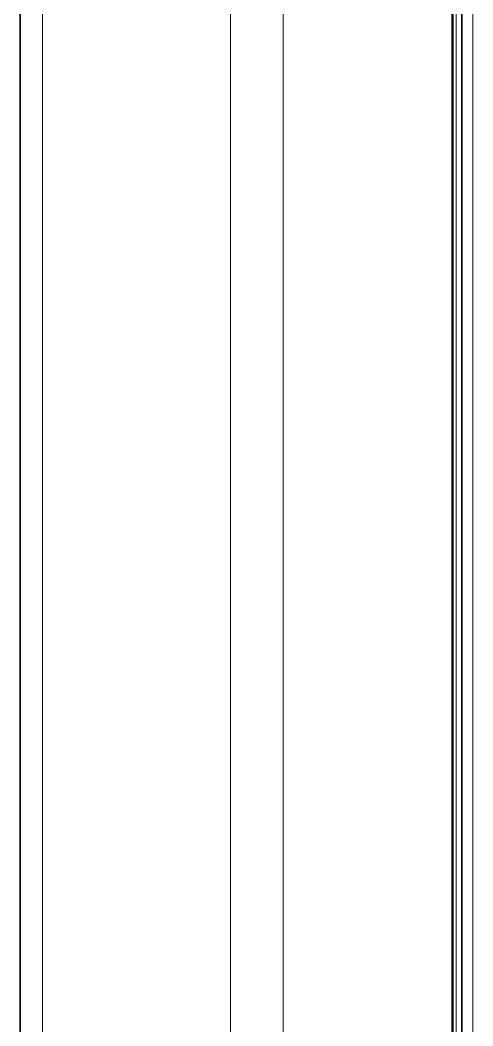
# Model space of a CAD drawing. Header units: inches. Extents: x -1096 to 3103, y -191 to 3207.
# Drawn here: x -53.23 to -41.44, y 1542.68 to 1568.88 of the extents above; entities that cross this region are included whole.
import ezdxf

# ---------------------------------------------------------------- set-up
doc = ezdxf.new("R2010")
doc.units = ezdxf.units.IN

msp = doc.modelspace()

# ---------------------------------------------------------------- linework, layer by layer
at = {"lineweight": 35}
for p, q in [((-53.232, 1494.441), (-53.232, 1670.141)), ((-41.984, 1664.501), (-41.984, 1500.08)), ((-41.962, 1664.501), (-41.962, 1500.08)), ((-41.732, 1664.246), (-41.732, 1497.748))]:
    msp.add_line(p, q, dxfattribs=at)
at = {"lineweight": 13}
for p, q in [((-52.647, 1670.141), (-52.647, 1494.441)), ((-47.751, 1668.926), (-47.751, 1495.414)), ((-46.38, 1668.559), (-46.38, 1495.55)), ((-41.878, 1664.246), (-41.878, 1497.748)), ((-41.44, 1497.748), (-41.44, 1664.246))]:
    msp.add_line(p, q, dxfattribs=at)

doc.saveas('drawing.dxf')
